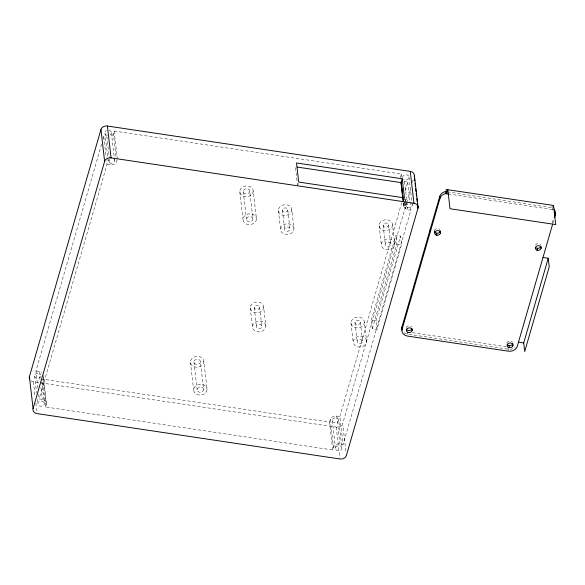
<?xml version="1.0" encoding="UTF-8"?>
<svg xmlns="http://www.w3.org/2000/svg" width="585" height="585" viewBox="0 0 585 585"><rect width="100%" height="100%" fill="white"/><g stroke="black" fill="none" stroke-linecap="round" stroke-linejoin="round"><path stroke-width="0.44" stroke-dasharray="2.92 2.19" d="M400.44 177.738L401.325 174.052L114.126 131.033L113.388 133.592L116.086 156.97M332.748 449.982L329.523 422.114L42.325 379.095L45.55 406.963L332.748 449.982L333.487 447.43A5.375 4.314 -6.6 0 1 339.943 443.949L343.073 444.417L410.926 209.993C406.341 210.644 401.529 206.52 404.549 201.927M37.915 388.104L35.941 371.022L101.761 143.625M103.033 139.237L103.794 136.597L106.931 137.073L109.424 158.652M45.55 406.963L46.288 404.41A5.375 4.314 -6.6 0 0 42.303 399.365L39.166 398.897L107.018 164.473L106.602 160.875M117.102 159.756L116.612 161.46A5.375 4.314 -6.6 0 1 110.155 164.941L107.018 164.473M297.823 185.138L298.27 183.602M329.523 422.114L330.262 419.555A5.375 4.314 -6.6 0 1 336.719 416.074L339.848 416.542L343.073 444.417M339.848 416.542L402.875 198.805M405.164 190.9L407.701 182.125L403.262 181.306M403.789 200.209L404.235 198.673L405.346 208.567M371.307 320.112L395.826 235.426L400.52 236.128L401.522 244.727L377.003 329.421L372.309 328.711L371.307 320.112L376.009 320.821L377.003 329.421M345.874 451.072L342.7 423.642L406.385 203.609M406.641 202.732L410.955 187.829M412.476 182.571L413.237 179.939M372.309 328.711L396.82 244.025L395.826 235.426M376.009 320.821L400.52 236.128M552.832 207.909L552.357 209.54L553.015 209.898M552.174 222.987L553.666 217.825M552.905 223.273L554.149 218.973M447.291 191.829L552.788 207.887M448.424 193.971L552.357 209.54L551.955 206.044M396.82 244.025L401.522 244.727M412.542 332.668L507.875 346.949L508.285 350.51M404.03 332.763A7.422 5.96 -6.6 0 0 407.401 334.086L508.131 349.179A7.422 5.96 -6.6 0 0 515.224 347.168M35.941 371.022L39.078 371.49A5.375 4.314 -6.6 0 1 41.52 372.455M30.932 380.791A5.375 4.314 -6.6 0 0 33.382 381.756L336.243 427.123A5.375 4.314 -6.6 0 0 342.7 423.642M409.017 177.182L411.833 201.459M411.935 202.359L412.242 205.057M407.701 182.125L409.888 201.006M409.99 201.905L410.926 209.993M404.571 181.657L407.796 209.525M405.339 199.288L406.487 209.181M405.083 199.178L405.288 200.977M405.39 201.876L405.807 205.474M401.325 174.052L401.734 177.65M403.423 198.732L403.84 202.33M403.942 203.229L404.462 207.726M402.955 198.629L403.891 206.717M402.933 199.317L403.248 202.015M403.35 202.915L403.665 205.613M407.145 331.856L407.401 334.086M392.528 224.728A6.72 5.397 -6.6 0 1 382.648 230.059A6.72 5.397 -6.6 0 1 382.305 220.706A6.72 5.397 -6.6 0 1 392.528 224.728L394.743 243.843A6.72 5.397 -6.6 0 1 384.857 249.173A6.72 5.397 -6.6 0 1 384.513 239.821A6.72 5.397 -6.6 0 1 394.743 243.843M388.506 224.991A2.691 2.157 -6.6 0 1 384.557 227.126A2.691 2.157 -6.6 0 1 384.418 223.382A2.691 2.157 -6.6 0 1 388.506 224.991L390.721 244.106A2.691 2.157 -6.6 0 1 386.765 246.234A2.691 2.157 -6.6 0 1 386.627 242.497A2.691 2.157 -6.6 0 1 390.721 244.106M383.146 225.342L385.354 244.45M379.124 225.598L381.332 244.713M364.367 322.035A6.72 5.397 -6.6 0 1 354.481 327.366A6.72 5.397 -6.6 0 1 354.137 318.013A6.72 5.397 -6.6 0 1 364.367 322.035L366.576 341.15A6.72 5.397 -6.6 0 1 356.696 346.474A6.72 5.397 -6.6 0 1 356.345 337.128A6.72 5.397 -6.6 0 1 366.576 341.15M360.345 322.298A2.691 2.157 -6.6 0 1 356.389 324.426A2.691 2.157 -6.6 0 1 356.25 320.69A2.691 2.157 -6.6 0 1 360.345 322.298L362.554 341.413A2.691 2.157 -6.6 0 1 358.598 343.541A2.691 2.157 -6.6 0 1 358.459 339.797A2.691 2.157 -6.6 0 1 362.554 341.413M354.978 322.642L357.194 341.757M350.956 322.905L353.172 342.02M338.7 420.132A3.225 2.589 -6.6 0 1 333.955 422.684A3.225 2.589 -6.6 0 1 333.786 418.202A3.225 2.589 -6.6 0 1 338.7 420.132L341.925 448A3.225 2.589 -6.6 0 1 337.179 450.56A3.225 2.589 -6.6 0 1 337.011 446.07A3.225 2.589 -6.6 0 1 341.925 448M336.719 416.074L339.943 443.949M336.243 427.123L339.827 458.092M332.265 420.549L335.49 448.417M330.262 419.555L333.487 447.43M295.491 167.661L297.604 185.906M291.805 209.642A6.72 5.397 -6.6 0 1 281.919 214.973A6.72 5.397 -6.6 0 1 281.575 205.62A6.72 5.397 -6.6 0 1 291.805 209.642L294.014 228.757A6.72 5.397 -6.6 0 1 284.127 234.08A6.72 5.397 -6.6 0 1 283.783 224.728A6.72 5.397 -6.6 0 1 294.014 228.757M287.783 209.905A2.691 2.157 -6.6 0 1 283.827 212.033A2.691 2.157 -6.6 0 1 283.688 208.297A2.691 2.157 -6.6 0 1 287.783 209.905L289.992 229.013A2.691 2.157 -6.6 0 1 286.036 231.148A2.691 2.157 -6.6 0 1 285.897 227.404A2.691 2.157 -6.6 0 1 289.992 229.013M282.416 210.249L284.632 229.364M278.394 210.512L280.603 229.627M253.203 190.893A6.72 5.397 -6.6 0 1 243.316 196.224A6.72 5.397 -6.6 0 1 242.972 186.871A6.72 5.397 -6.6 0 1 253.203 190.893L256.427 218.768A6.72 5.397 -6.6 0 1 246.541 224.092A6.72 5.397 -6.6 0 1 246.197 214.739A6.72 5.397 -6.6 0 1 256.427 218.768M263.638 306.95A6.72 5.397 -6.6 0 1 253.751 312.28A6.72 5.397 -6.6 0 1 253.407 302.928A6.72 5.397 -6.6 0 1 263.638 306.95L265.846 326.064A6.72 5.397 -6.6 0 1 255.967 331.388A6.72 5.397 -6.6 0 1 255.616 322.035A6.72 5.397 -6.6 0 1 265.846 326.064M249.715 191.119A3.225 2.589 -6.6 0 1 244.969 193.679A3.225 2.589 -6.6 0 1 244.801 189.189A3.225 2.589 -6.6 0 1 249.715 191.119L252.939 218.995A3.225 2.589 -6.6 0 1 248.194 221.547A3.225 2.589 -6.6 0 1 248.025 217.057A3.225 2.589 -6.6 0 1 252.939 218.995M259.616 307.213A2.691 2.157 -6.6 0 1 255.66 309.341A2.691 2.157 -6.6 0 1 255.521 305.597A2.691 2.157 -6.6 0 1 259.616 307.213L261.824 326.32A2.691 2.157 -6.6 0 1 257.875 328.456A2.691 2.157 -6.6 0 1 257.736 324.712A2.691 2.157 -6.6 0 1 261.824 326.32M243.28 191.536L246.504 219.412M254.248 307.556L256.464 326.671M239.791 191.763L243.016 219.638M250.226 307.82L252.442 326.927M203.851 361.384A6.72 5.397 -6.6 0 1 193.971 366.707A6.72 5.397 -6.6 0 1 193.62 357.362A6.72 5.397 -6.6 0 1 203.851 361.384L207.075 389.252A6.72 5.397 -6.6 0 1 197.196 394.582A6.72 5.397 -6.6 0 1 196.845 385.23A6.72 5.397 -6.6 0 1 207.075 389.252M200.362 361.61A3.225 2.589 -6.6 0 1 195.624 364.17A3.225 2.589 -6.6 0 1 195.456 359.68A3.225 2.589 -6.6 0 1 200.362 361.61L203.587 389.478A3.225 2.589 -6.6 0 1 198.849 392.038A3.225 2.589 -6.6 0 1 198.681 387.548A3.225 2.589 -6.6 0 1 203.587 389.478M193.927 362.027L197.152 389.895M190.447 362.254L193.672 390.122M114.126 131.033L117.351 158.908M111.377 132.598L114.192 156.875M114.294 157.774L114.601 160.473M109.527 159.544L110.155 164.941M104.942 133.014L108.166 160.89M103.794 136.597L106.185 157.277M43.202 375.409L46.427 403.277M43.166 377.435L46.288 404.41M41.784 381.837L44.285 403.416A3.225 2.589 -6.6 0 1 39.539 405.975A3.225 2.589 -6.6 0 1 39.37 401.485A3.225 2.589 -6.6 0 1 44.285 403.416M39.078 371.49L40.219 381.383M40.95 387.672L42.303 399.365M38.647 394.4L39.166 398.897M34.625 375.965L36.599 393.047M37.33 399.343L37.849 403.833M33.382 381.756L35.122 396.798M35.839 402.992L36.965 412.725M411.767 203.785A3.225 2.589 -6.6 0 1 410.721 207.404A3.225 2.589 -6.6 0 1 406.29 206.739A3.225 2.589 -6.6 0 1 407.335 203.127M402.582 177.599A3.225 2.589 -6.6 0 1 406.546 174.835A3.225 2.589 -6.6 0 1 408.637 178.505A3.225 2.589 -6.6 0 1 403.599 179.376M113.388 133.592A5.375 4.314 -6.6 0 1 109.702 136.89M108.905 130.25A3.225 2.589 -6.6 0 1 111.34 132.261A3.225 2.589 -6.6 0 1 109.856 134.945M107.421 135.369A3.225 2.589 -6.6 0 1 104.986 133.351A3.225 2.589 -6.6 0 1 106.47 130.667M114.126 159.2A3.225 2.589 -6.6 0 1 111.486 163.273A3.225 2.589 -6.6 0 1 108.554 159.566M40.972 376.221A3.225 2.589 -6.6 0 1 36.073 377.998A3.225 2.589 -6.6 0 1 35.919 373.749A3.225 2.589 -6.6 0 1 40.921 374.883M434.45 230.475A2.903 2.333 -6.6 0 1 436.805 228.611A2.903 2.333 -6.6 0 1 439.737 229.569M535.45 244.983A2.903 2.333 -6.6 0 1 538.288 243.652A2.903 2.333 -6.6 0 1 540.774 245.203M507.012 342.868A2.903 2.333 -6.6 0 1 509.367 341.004A2.903 2.333 -6.6 0 1 512.299 341.962M406.282 327.783A2.903 2.333 -6.6 0 1 408.644 325.918A2.903 2.333 -6.6 0 1 411.569 326.876"/><path stroke-width="0.88" d="M29.477 378.948A5.375 4.314 -6.6 0 1 29.389 376.711L100.949 129.504A5.375 4.314 -6.6 0 1 107.399 126.024L410.268 171.39A5.375 4.314 -6.6 0 1 414.253 176.436M417.427 203.865L417.939 208.289L346.386 455.496A5.375 4.314 -6.6 0 1 339.929 458.976L37.067 413.61A5.375 4.314 -6.6 0 1 33.074 408.564L104.635 161.358L100.949 129.504M402.246 178.798L404.454 197.905L298.716 182.067L296.5 162.959L402.246 178.798L401.134 182.63L297.202 167.061M402.012 330.211A7.422 5.96 -6.6 0 1 401.902 327.125L439.774 196.275A7.422 5.96 -6.6 0 1 444.849 191.719L446.384 191.697M552.657 224.128L517.272 346.378A7.422 5.96 -6.6 0 1 508.365 351.183L407.635 336.097A7.422 5.96 -6.6 0 1 402.129 329.136L440.008 198.286L439.774 196.275M553.066 207.09L553.542 205.459L446.128 189.467L446.618 193.701L447.796 189.62L450.011 208.735L555.75 224.574L553.542 205.459M554.646 217.247L555.143 215.529L554.916 213.525A7.422 5.96 -6.6 0 0 554.01 209.05M548.225 258.256L549.22 266.855L524.708 351.541L523.714 342.942L548.225 258.256L543.004 257.473M448.424 193.971L445.083 193.73A7.422 5.96 -6.6 0 0 440.008 198.286M104.635 161.358A5.375 4.314 -6.6 0 1 111.084 157.877L413.953 203.244A5.375 4.314 -6.6 0 1 417.939 208.289M518.493 342.159L523.714 342.942M541.052 248.42L540.818 246.409A2.903 2.333 -6.6 0 1 538.463 248.274A2.903 2.333 -6.6 0 1 535.531 247.316M537.33 248.289L537.564 250.292M512.65 343.717L512.884 345.72M509.169 345.596L509.396 347.6M445.653 191.587L445.887 193.591M440.088 231.324L440.322 233.327M436.607 233.203L436.834 235.207M434.531 231.148L434.684 232.486M430.063 229.817L430.297 231.828M414.392 175.303L418.078 207.156M414.458 178.206L414.765 180.86M415.072 183.514L415.379 186.169M415.686 188.823L415.993 191.478M416.198 193.247L416.505 195.902M416.812 198.556L417.12 201.211M410.268 171.39L413.953 203.244M401.208 182.001L402.144 190.096M402.348 191.895L403.08 198.191M401.083 182.44L402.941 198.271M400.959 182.235L402.831 198.417M412.154 330.635L411.928 328.631A2.903 2.333 -6.6 0 1 409.193 330.54A2.903 2.333 -6.6 0 1 406.334 328.989M401.902 327.125L402.129 329.136M107.399 126.024L111.084 157.877M29.389 376.711L33.074 408.564M554.236 211.053A7.422 5.96 -6.6 0 1 555.143 215.529M440.169 230.709A2.903 2.333 -6.6 0 1 437.361 233.232A2.903 2.333 -6.6 0 1 434.377 231.09M512.731 343.11A2.903 2.333 -6.6 0 1 510.296 345.581A2.903 2.333 -6.6 0 1 507.056 344.082M407.964 332.324A2.903 2.333 -6.6 0 0 412.235 330.028A2.903 2.333 -6.6 0 0 407.818 328.287A2.903 2.333 -6.6 0 0 407.964 332.324M536.854 250.109A2.903 2.333 -6.6 0 0 541.125 247.806A2.903 2.333 -6.6 0 0 536.708 246.066A2.903 2.333 -6.6 0 0 536.854 250.109M436.132 235.016A2.903 2.333 -6.6 0 0 440.403 232.72A2.903 2.333 -6.6 0 0 435.979 230.98A2.903 2.333 -6.6 0 0 436.132 235.016M508.694 347.417A2.903 2.333 -6.6 0 0 512.965 345.113A2.903 2.333 -6.6 0 0 508.541 343.373A2.903 2.333 -6.6 0 0 508.694 347.417"/></g></svg>
